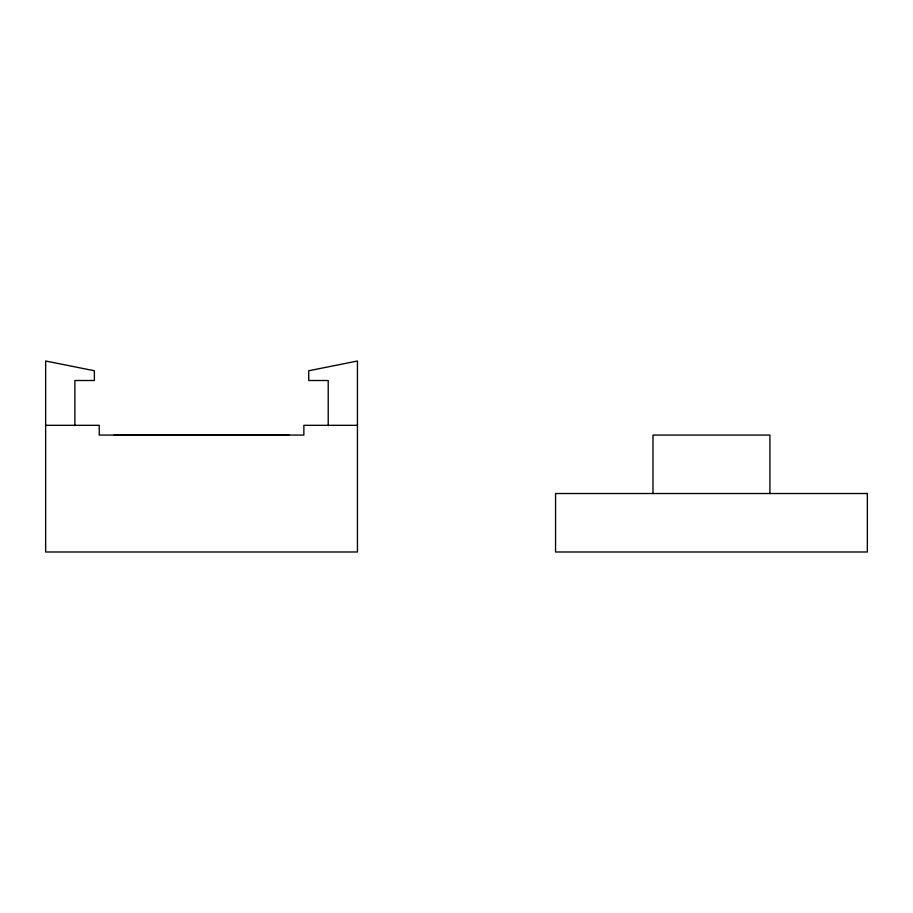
<?xml version="1.0" encoding="UTF-8"?>
<svg xmlns="http://www.w3.org/2000/svg" width="913" height="913" viewBox="0 0 913 913"><rect width="100%" height="100%" fill="white"/><g stroke="black" fill="none" stroke-linecap="round" stroke-linejoin="round"><path stroke-width="1.37" d="M45.65 425.321L99.243 425.321L99.243 435.067L303.858 435.067L303.858 425.321L357.44 425.321M113.851 435.296L289.238 435.296M769.91 493.522L769.91 435.067L652.989 435.067L652.989 493.522M328.212 425.686L328.212 380.504L308.731 380.504L308.731 370.758L357.44 361.012L357.44 551.988L45.65 551.988L45.65 361.012L94.37 370.758L94.37 380.504L74.877 380.504L74.877 425.686M867.35 493.522L555.561 493.522L555.561 551.988L867.35 551.988L867.35 493.522"/></g></svg>
